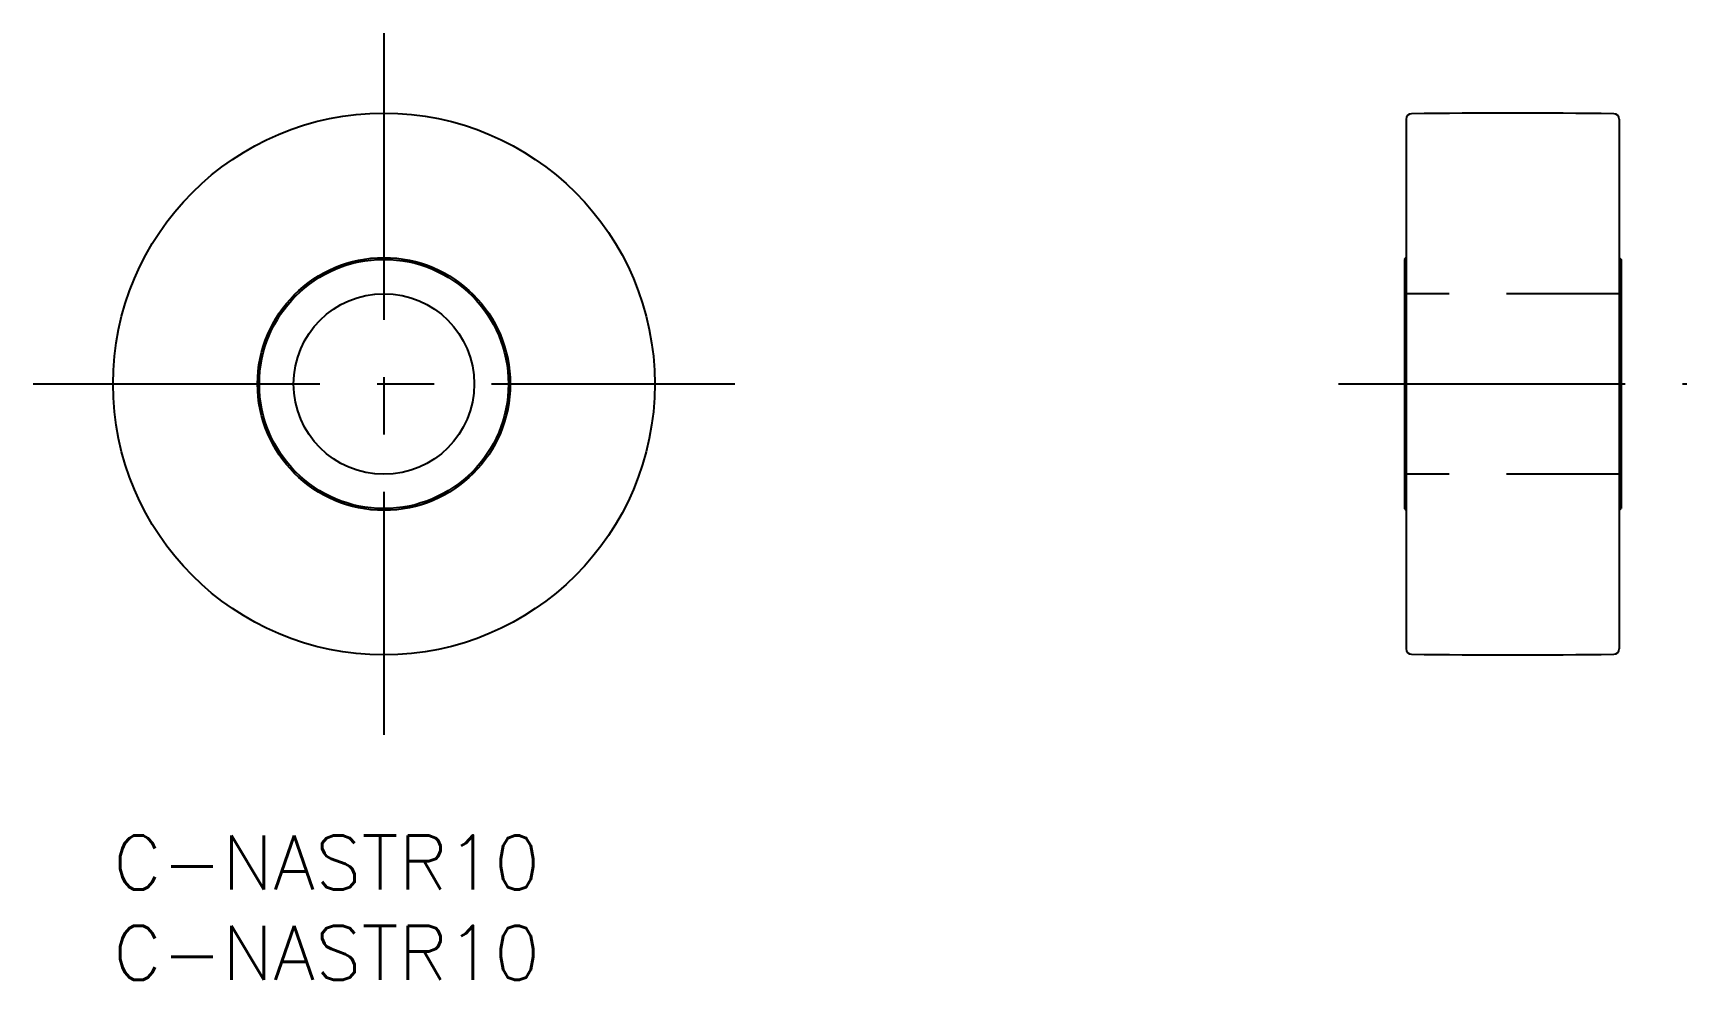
# Model space of a CAD drawing. Extents: x -4.4 to 87.2, y -8 to 44.4.
import ezdxf

# ---------------------------------------------------------------- set-up
doc = ezdxf.new("R2010")
doc.units = 0
doc.header["$LTSCALE"] = 0.5
doc.linetypes.add('CENTER', pattern=[50.8, 31.75, -6.35, 6.35, -6.35])
doc.linetypes.add('DASHED', pattern=[19.05, 12.7, -6.35])
for name, color, linetype in [('MSM_CENTER', 1, 'CENTER'), ('MSM_CONTINUOUS', 7, 'CONTINUOUS'), ('MSM_DASHED', 4, 'DASHED'), ('MSM_PART_NUMBER', 7, 'CONTINUOUS')]:
    doc.layers.add(name, color=color, linetype=linetype)
doc.styles.get("Standard").update_dxf_attribs({"font": 'txt.shx', "height": 3, "bigfont": 'bigfont.shx'})

# ---------------------------------------------------------------- blocks, each defined once
blk = doc.blocks.new('*U14')
at = {"layer": 'MSM_PART_NUMBER'}
blk.add_text('C-NASTR10', height=3, dxfattribs=at).set_placement((0, -3))
blk = doc.blocks.new('*U15')
at = {"layer": 'MSM_PART_NUMBER'}
blk.add_text('C-NASTR10', height=3, dxfattribs=at).set_placement((0, -8))

msp = doc.modelspace()

# ---------------------------------------------------------------- linework, layer by layer
at = {"layer": 'MSM_CENTER'}
for p, q in [((15, 44.433), (15, 5.567)), ((-4.433, 25), (34.433, 25)), ((67.874, 25), (87.171, 25))]:
    msp.add_line(p, q, dxfattribs=at)
at = {"layer": 'MSM_CONTINUOUS'}
for p, q in [((71.622, 39.669), (71.622, 10.331)), ((83.422, 39.669), (83.422, 10.331)), ((71.622, 32), (71.522, 31.9)), ((71.522, 31.9), (71.522, 18.1)), ((83.422, 32), (83.522, 31.9)), ((83.522, 31.9), (83.522, 18.1)), ((71.622, 18), (71.522, 18.1)), ((83.422, 18), (83.522, 18.1))]:
    msp.add_line(p, q, dxfattribs=at)
for radius in [15, 7, 6.9, 5]:
    msp.add_circle((15, 25), radius, dxfattribs=at)
for centre, radius, start, end in [((71.922, 39.669), 0.3, 90.64211, 180), ((77.522, -460), 500, 89.35789, 90.64211), ((83.122, 39.669), 0.3, 0, 89.35789), ((71.922, 10.331), 0.3, 180, 269.35789), ((83.122, 10.331), 0.3, 270.64211, 0), ((77.522, 510), 500, 269.35789, 270.64211)]:
    msp.add_arc(centre, radius, start, end, dxfattribs=at)
at = {"layer": 'MSM_DASHED'}
for p, q in [((83.522, 30), (71.522, 30)), ((83.522, 20), (71.522, 20))]:
    msp.add_line(p, q, dxfattribs=at)

# ---------------------------------------------------------------- block references
at = {"layer": 'MSM_CONTINUOUS'}
for name in ['*U14', '*U15']:
    msp.add_blockref(name, (0, 0), dxfattribs=at)

doc.saveas('drawing.dxf')
